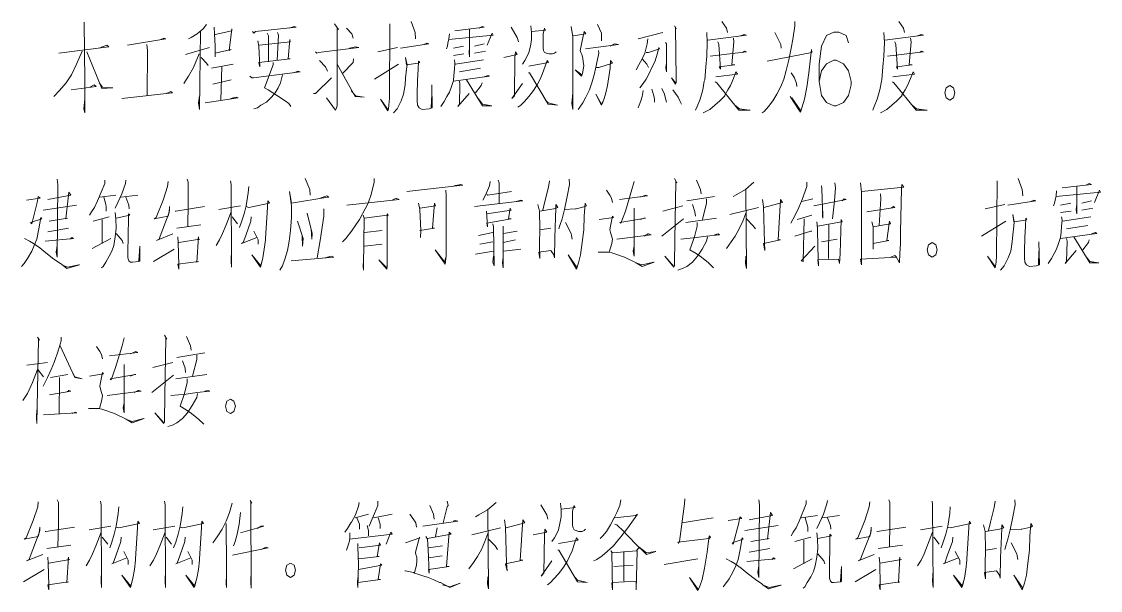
# Model space of a CAD drawing. Header units: millimetres. Extents: x 0 to 586, y 0 to 414.
# Drawn here: x 299.5 to 351.9, y 209.5 to 237.1 of the extents above; entities that cross this region are included whole.
import ezdxf

# ---------------------------------------------------------------- set-up
doc = ezdxf.new("R2010")
doc.units = ezdxf.units.MM

msp = doc.modelspace()

# ---------------------------------------------------------------- linework, layer by layer
at = {"color": 0, "lineweight": 0}
for points in [[(302.588083, 237.031389), (302.612778, 234.166833), (302.612778, 232.628722), (302.563389, 232.836861), (302.612778, 233.291944)], [(308.528861, 236.925556), (308.359528, 236.713889), (308.066722, 236.470472), (307.773917, 236.297611), (307.650444, 236.227056)], [(308.89575, 236.784444), (308.920444, 236.470472), (308.945139, 235.877806), (308.945139, 235.352167)], [(310.754889, 236.576306), (310.828972, 236.50575), (310.903056, 236.576306), (312.882139, 236.784444), (312.786889, 236.819722), (312.539944, 236.749167)], [(314.741278, 236.960833), (314.938833, 236.682139), (314.86475, 236.713889), (314.86475, 233.464806), (314.86475, 233.221389), (314.86475, 232.977972), (314.815361, 232.836861), (314.790667, 232.766306), (314.349694, 233.3625)], [(317.432972, 236.960833), (317.408278, 233.327222), (317.383583, 233.01325), (317.358889, 232.836861), (317.334194, 232.734556), (316.967306, 233.291944), (317.334194, 232.801583)], [(318.459556, 237.063139), (318.653583, 236.541028), (318.678278, 236.227056)], [(320.586806, 236.611583), (322.004972, 236.784444), (321.906194, 236.819722), (321.761556, 236.749167)], [(323.324361, 236.784444), (323.617167, 236.297611), (323.666556, 236.085944)], [(324.276861, 236.855), (324.301556, 236.541028), (324.301556, 236.191778), (324.255694, 235.877806), (324.181611, 235.563833), (324.082833, 235.352167), (323.984056, 235.179306), (323.864111, 235.002917)], [(326.234778, 236.819722), (326.308861, 236.329361), (326.308861, 232.801583), (326.259472, 233.083806), (326.308861, 233.605917)], [(327.504778, 236.925556), (327.702333, 236.50575), (327.702333, 236.364639), (327.702333, 236.121222)], [(331.24775, 236.855), (331.321833, 236.713889), (331.297139, 236.784444), (331.321833, 234.304417), (331.321833, 234.096278), (331.297139, 234.025722), (331.099583, 234.339694), (331.297139, 234.096278)], [(333.547861, 237.063139), (333.766583, 236.749167), (333.815972, 236.541028)], [(337.093278, 237.063139), (337.093278, 236.855), (336.9945, 236.191778), (336.920417, 235.771972), (336.800472, 235.214583), (336.677, 234.688944), (336.553528, 234.269139), (336.408889, 233.919889), (336.211333, 233.535361), (336.017306, 233.221389), (335.81975, 232.942694), (335.601028, 232.699278), (335.50225, 232.628722)], [(342.145056, 237.063139), (342.367306, 236.749167), (342.416694, 236.541028)], [(304.690639, 235.913083), (306.549778, 236.227056), (306.451, 236.262333), (306.306361, 236.191778)], [(308.236056, 236.576306), (308.186667, 232.801583), (308.140806, 233.115556), (308.186667, 233.464806)], [(308.945139, 235.528556), (309.728306, 235.701417), (309.629528, 235.666139), (309.753, 236.713889), (309.753, 236.611583), (308.945139, 236.435194)], [(311.463972, 236.50575), (311.538056, 236.364639), (311.538056, 235.10875)], [(311.979028, 236.541028), (312.028417, 236.399917), (311.954333, 235.179306)], [(315.326889, 236.749167), (315.573833, 236.470472), (315.647917, 236.262333)], [(320.318694, 236.470472), (320.294, 236.227056), (320.244611, 236.015389), (320.219917, 235.877806), (320.170528, 235.736694)], [(320.294, 236.191778), (322.445944, 236.399917), (322.396556, 236.50575), (322.149611, 235.913083)], [(321.295889, 236.682139), (321.295889, 235.352167), (321.271194, 235.563833), (321.295889, 235.80725)], [(324.32625, 236.576306), (324.989472, 236.646861), (324.940083, 236.749167), (324.866, 236.470472), (324.866, 236.227056), (324.866, 236.015389), (324.866, 235.771972), (324.890694, 235.666139), (324.940083, 235.563833), (325.035333, 235.528556), (325.158806, 235.493278), (325.331667, 235.493278), (325.426917, 235.528556), (325.501, 235.599111)], [(326.333556, 236.364639), (326.943861, 236.470472), (326.869778, 236.576306), (326.67575, 235.666139), (326.700444, 235.563833), (326.749833, 235.458), (326.795694, 235.281611), (326.820389, 235.10875), (326.845083, 234.932361), (326.820389, 234.724222), (326.774528, 234.547833), (326.725139, 234.41025), (326.428806, 234.724222), (326.749833, 234.480806)], [(329.487389, 236.227056), (330.686833, 236.541028)], [(332.814083, 236.541028), (332.838778, 236.050667), (332.814083, 235.387444), (332.764694, 234.865333), (332.715306, 234.233861), (332.690611, 234.166833), (332.616528, 233.747028), (332.496583, 233.291944), (332.348417, 232.942694), (332.274333, 232.766306)], [(332.863472, 236.1565), (334.743778, 236.399917), (334.623833, 236.435194), (334.450972, 236.364639)], [(333.350306, 236.085944), (333.399694, 235.948361), (333.473778, 234.7595), (333.424389, 234.865333), (334.182861, 234.967639), (334.034694, 234.967639), (334.133472, 236.085944), (334.108778, 236.262333)], [(336.433583, 235.771972), (336.408889, 235.948361), (336.112556, 236.541028)], [(339.700306, 236.040083), (339.580361, 236.382278), (339.220528, 236.551611), (338.984167, 236.551611), (338.624333, 236.382278), (338.384444, 235.87075), (338.2645, 235.017028), (338.2645, 234.163306), (338.384444, 233.482444), (338.624333, 233.14025), (338.984167, 232.970917), (339.100583, 232.970917), (339.460417, 233.14025), (339.700306, 233.482444), (339.82025, 233.993972), (339.82025, 234.163306), (339.700306, 234.674833), (339.460417, 235.017028), (339.100583, 235.186361), (338.984167, 235.186361), (338.624333, 235.017028), (338.384444, 234.674833), (338.2645, 234.163306)], [(341.414806, 236.541028), (341.435972, 236.050667), (341.414806, 235.387444), (341.365417, 234.865333), (341.316028, 234.233861), (341.291333, 234.166833), (341.21725, 233.747028), (341.093778, 233.291944), (340.949139, 232.942694), (340.875056, 232.766306)], [(341.460667, 236.1565), (343.3445, 236.399917), (343.221028, 236.435194), (343.051694, 236.364639)], [(341.951028, 236.085944), (342.000417, 235.948361), (342.0745, 234.7595), (342.025111, 234.865333), (342.783583, 234.967639), (342.635417, 234.967639), (342.734194, 236.085944), (342.7095, 236.262333)], [(301.363944, 235.528556), (303.787528, 235.842528), (303.68875, 235.913083), (303.37125, 235.80725)], [(305.621972, 235.948361), (305.667833, 235.666139), (305.643139, 233.464806)], [(308.677028, 235.80725), (307.502278, 235.458)], [(311.023, 236.121222), (311.072389, 235.877806), (311.121778, 234.865333), (311.072389, 235.073472), (312.589333, 235.249861), (312.490556, 235.249861), (312.564639, 236.191778), (312.589333, 236.085944), (311.097083, 235.913083)], [(313.813472, 235.599111), (313.884028, 235.528556), (313.958111, 235.563833), (315.916028, 235.80725), (315.767861, 235.842528), (315.475056, 235.771972)], [(316.843833, 235.599111), (317.799861, 235.80725)], [(317.9445, 235.771972), (319.313278, 235.980111), (319.218028, 236.015389), (319.069861, 235.948361)], [(321.003083, 235.877806), (320.512722, 235.771972)], [(322.004972, 235.980111), (321.539306, 235.877806)], [(326.919167, 235.736694), (328.534889, 235.948361), (328.337333, 235.980111), (328.118611, 235.877806)], [(329.953056, 236.227056), (329.928361, 235.980111), (329.804889, 235.528556), (329.681417, 235.249861), (329.512083, 234.967639), (329.388611, 234.724222)], [(329.878972, 235.563833), (329.97775, 235.563833), (330.513972, 235.736694), (330.489278, 235.80725), (330.415194, 235.528556), (330.29525, 235.10875), (330.171778, 234.865333), (330.023611, 234.547833), (329.878972, 234.269139), (329.730806, 234.061), (329.561472, 233.849333)], [(330.806778, 236.050667), (330.856167, 235.980111), (330.856167, 234.618389), (330.831472, 234.830056), (330.856167, 235.038194)], [(302.489306, 235.630861), (302.221194, 235.002917), (301.977778, 234.480806), (301.706139, 234.096278), (301.388639, 233.71175), (301.120528, 233.433056)], [(302.711556, 235.599111), (303.445333, 233.817583), (303.981556, 233.849333), (303.470028, 233.884611), (303.321861, 234.096278)], [(308.161972, 235.493278), (307.893861, 234.830056), (307.650444, 234.41025), (307.428194, 234.061)], [(308.26075, 235.316889), (308.528861, 235.038194), (308.602944, 234.932361)], [(315.669083, 235.249861), (315.647917, 235.073472), (315.132861, 234.547833)], [(317.602306, 232.628722), (317.775167, 232.836861), (317.969194, 233.221389), (318.092667, 233.535361), (318.16675, 233.990444), (318.187917, 234.339694), (318.237306, 234.7595), (318.262, 234.967639), (318.187917, 235.316889), (318.237306, 234.967639), (318.80175, 235.038194), (318.875833, 235.073472), (318.826444, 235.144028), (318.80175, 234.7595), (318.777056, 234.198583), (318.752361, 233.535361), (318.752361, 233.221389), (318.777056, 233.01325), (318.851139, 232.872139), (318.995778, 232.801583), (319.337972, 232.836861), (319.486139, 232.872139), (319.461444, 233.990444)], [(320.562111, 235.214583), (320.586806, 235.038194), (320.562111, 234.7595), (320.537417, 234.445528), (320.512722, 234.198583), (320.413944, 233.919889), (320.318694, 233.641194), (320.195222, 233.433056), (320.07175, 233.186111), (319.902417, 232.942694)], [(320.512722, 235.422722), (321.027778, 235.493278)], [(320.6115, 235.002917), (321.980278, 235.214583)], [(321.539306, 235.528556), (322.079056, 235.630861)], [(322.957472, 235.316889), (323.617167, 235.458), (323.521917, 235.599111), (323.497222, 235.316889), (323.472528, 233.464806), (323.349056, 233.327222), (323.864111, 234.061)], [(327.554167, 235.666139), (327.578861, 235.528556), (327.458917, 235.002917), (327.360139, 234.547833), (327.236667, 234.096278), (327.116722, 233.747028), (326.943861, 233.397778), (326.795694, 233.115556), (326.651056, 232.907417), (326.576972, 232.801583)], [(329.681417, 235.249861), (329.903667, 235.002917), (329.97775, 234.830056)], [(332.983417, 235.387444), (334.743778, 235.599111), (334.648528, 235.630861), (334.54975, 235.563833)], [(336.871028, 233.433056), (337.312, 232.734556), (337.361389, 232.664), (337.555417, 233.291944), (337.678889, 233.884611), (337.777667, 234.583111), (337.85175, 235.281611), (337.897611, 235.701417), (337.922306, 235.563833), (335.745667, 235.144028)], [(341.584139, 235.387444), (343.3445, 235.599111), (343.245722, 235.630861), (343.150472, 235.563833)], [(308.775806, 234.794778), (309.827083, 235.002917)], [(309.262639, 234.865333), (309.216778, 233.256667)], [(311.756778, 235.073472), (311.756778, 234.967639), (311.344028, 233.849333), (311.513361, 233.747028), (311.979028, 233.464806), (312.345917, 233.221389), (312.51525, 233.083806), (312.614028, 232.942694)], [(314.0075, 235.179306), (314.300306, 234.865333), (314.399083, 234.653667)], [(314.86475, 235.002917), (315.743167, 233.433056), (316.184139, 233.397778), (315.767861, 233.464806), (315.549139, 233.71175)], [(316.6745, 234.269139), (317.845722, 235.002917)], [(321.832111, 234.794778), (320.805528, 234.618389)], [(324.181611, 234.897083), (325.134111, 235.073472), (325.060028, 235.179306), (324.964778, 234.897083), (324.841306, 234.547833), (324.717833, 234.269139), (324.597889, 234.025722), (324.400333, 233.71175), (324.181611, 233.433056), (323.959361, 233.186111), (323.790028, 233.01325), (323.641861, 232.907417)], [(327.458917, 234.830056), (327.578861, 234.830056), (328.238556, 235.038194), (328.143306, 235.179306), (328.118611, 234.794778), (327.995139, 233.955167), (327.921056, 233.605917), (327.825806, 233.327222), (327.776417, 233.150833), (327.702333, 233.01325), (327.434222, 233.535361), (327.702333, 233.048528), (327.776417, 233.186111)], [(309.728306, 234.233861), (308.825194, 234.025722)], [(310.634944, 234.41025), (310.730194, 234.339694), (310.804278, 234.339694), (313.079694, 234.618389), (312.956222, 234.653667), (312.762194, 234.583111)], [(312.222444, 234.480806), (312.123667, 234.096278), (312.003722, 233.849333), (311.855556, 233.605917), (311.686222, 233.397778), (311.439278, 233.150833), (311.171167, 233.01325), (311.001833, 232.872139), (310.828972, 232.836861)], [(313.714694, 233.570639), (313.813472, 233.570639), (314.593111, 234.339694)], [(320.512722, 234.166833), (322.273083, 234.41025), (322.199, 234.445528), (322.004972, 234.374972)], [(320.805528, 234.166833), (320.830222, 234.025722), (320.805528, 233.048528), (320.731444, 232.942694), (321.271194, 233.570639)], [(321.147722, 234.233861), (321.930889, 232.977972), (322.371861, 232.977972), (321.930889, 233.048528), (321.712167, 233.327222)], [(324.156917, 234.583111), (324.206306, 234.583111), (325.109417, 233.048528), (325.575083, 233.01325), (325.109417, 233.115556), (324.989472, 233.256667)], [(333.251528, 234.374972), (334.306333, 234.516083), (334.23225, 234.618389), (334.108778, 234.304417), (333.960611, 233.955167), (333.840667, 233.747028), (333.6925, 233.500083), (333.6925, 233.464806), (333.449083, 233.221389), (333.205667, 233.01325), (332.958722, 232.801583), (332.641222, 232.628722)], [(336.920417, 234.583111), (337.068583, 234.339694), (337.167361, 234.061), (337.188528, 233.919889)], [(341.85225, 234.374972), (342.903528, 234.516083), (342.832972, 234.618389), (342.7095, 234.304417), (342.561333, 233.955167), (342.441389, 233.747028), (342.293222, 233.500083), (342.293222, 233.464806), (342.049806, 233.221389), (341.802861, 233.01325), (341.559444, 232.801583), (341.241944, 232.628722)], [(301.953083, 233.747028), (303.173694, 233.919889), (303.078444, 233.990444), (302.856194, 233.884611)], [(304.422528, 233.327222), (306.867278, 233.605917), (306.793194, 233.676472), (306.574472, 233.570639)], [(321.906194, 234.096278), (321.856806, 233.955167), (321.588694, 233.605917)], [(329.730806, 233.71175), (329.681417, 233.433056), (329.610861, 233.221389), (329.536778, 233.01325), (329.487389, 232.872139)], [(330.147083, 233.782306), (330.245861, 233.464806), (330.270556, 233.291944), (330.270556, 233.150833)], [(330.637444, 233.817583), (330.757389, 233.535361), (330.806778, 233.327222), (330.856167, 233.150833)], [(331.173667, 233.747028), (331.420611, 233.397778), (331.515861, 233.186111), (331.589944, 233.048528)], [(333.230361, 234.131556), (333.300917, 234.096278), (334.376889, 232.766306), (334.916639, 232.766306), (334.891944, 232.766306), (334.401583, 232.836861), (334.182861, 233.01325)], [(341.827556, 234.131556), (341.901639, 234.096278), (342.977611, 232.766306), (343.517361, 232.766306), (343.492667, 232.766306), (343.002306, 232.836861), (342.783583, 233.01325)], [(308.458306, 233.115556), (310.0705, 233.3625), (309.971722, 233.397778), (309.703611, 233.327222)], [(319.43675, 232.872139), (319.461444, 233.535361)], [(336.945111, 233.3625), (337.386083, 232.734556), (337.361389, 232.734556)], [(313.316056, 229.443139), (313.534778, 228.921028), (313.559472, 228.638806)], [(316.663917, 229.443139), (316.663917, 229.270278), (316.519278, 228.674083), (316.371111, 228.254278), (316.222944, 227.975583), (315.954833, 227.453472), (315.56325, 226.892556), (315.295139, 226.543306), (315.125806, 226.370444)], [(331.240694, 229.443139), (331.360639, 229.235), (331.31125, 229.302028), (331.265389, 226.47275), (331.240694, 225.322694), (331.240694, 225.216861), (331.216, 225.146306), (330.775028, 225.671944), (331.216, 225.181583)], [(347.941194, 229.443139), (348.135222, 228.921028), (348.159917, 228.603528)], [(301.282806, 229.407861), (301.3075, 229.164444), (301.282806, 225.636667), (301.233417, 225.880083), (301.282806, 226.194056)], [(303.582917, 229.372583), (303.582917, 229.199722), (303.240722, 228.360111), (303.092556, 228.046139), (302.947917, 227.838), (302.849139, 227.661611)], [(304.6095, 229.372583), (304.584806, 229.199722), (304.411944, 228.709361), (304.217917, 228.289556), (304.094444, 228.010861)], [(306.662667, 229.302028), (306.637972, 229.058611), (306.41925, 228.395389), (306.077056, 227.555778), (305.978278, 227.48875), (306.662667, 227.626333), (306.73675, 227.905028), (306.73675, 228.081417), (306.712056, 227.802722), (306.271083, 226.649139), (306.221694, 226.508028), (306.10175, 226.437472), (306.884917, 226.754972)], [(307.594, 229.407861), (307.639861, 229.270278), (307.639861, 228.219), (307.615167, 227.135972)], [(309.696556, 229.337306), (309.72125, 229.164444), (309.745944, 225.146306), (309.72125, 225.460278), (309.745944, 225.985917)], [(310.574972, 229.058611), (310.550278, 228.744639), (310.455028, 228.116694), (310.35625, 227.732167), (310.232778, 227.347639), (310.134, 227.068944)], [(318.254944, 228.815194), (320.967806, 229.129167), (320.918417, 229.129167), (320.872556, 229.164444), (320.526833, 229.093889)], [(322.290722, 229.302028), (322.266028, 229.093889), (322.068472, 228.638806), (321.948528, 228.395389)], [(322.678778, 229.372583), (322.728167, 229.235), (322.728167, 228.254278)], [(325.176444, 229.337306), (325.127056, 229.023333), (324.954194, 228.324833), (324.855417, 227.905028)], [(326.128944, 229.407861), (326.153639, 229.164444), (326.030167, 228.56825), (325.906694, 227.940306), (325.78675, 227.48875), (325.687972, 227.17125), (325.638583, 226.998389)], [(329.282778, 229.302028), (329.184, 228.921028), (328.8665, 227.86975), (328.647778, 227.277083), (328.598389, 227.312361), (329.843694, 227.5205), (329.773139, 227.5205), (329.600278, 227.453472)], [(332.316667, 229.372583), (332.510694, 228.921028), (332.535389, 228.709361)], [(335.103611, 229.270278), (334.687333, 228.921028), (334.271056, 228.674083), (334.101722, 228.56825)], [(334.712028, 228.921028), (334.736722, 225.07575), (334.687333, 225.322694), (334.712028, 225.671944)], [(337.671833, 229.270278), (337.671833, 229.058611), (337.449583, 228.430667), (337.28025, 228.046139), (337.107389, 227.661611), (336.888667, 227.277083)], [(338.380917, 229.093889), (338.405611, 228.952778), (338.451472, 227.5205), (338.430306, 227.626333), (338.451472, 227.86975)], [(339.040611, 229.235), (339.065306, 228.988056), (339.015917, 228.360111), (338.917139, 227.48875)], [(340.285917, 229.235), (340.335306, 228.779917), (340.335306, 225.252139), (340.285917, 225.530833), (342.025111, 225.636667), (341.951028, 225.703694), (341.753472, 225.636667)], [(340.335306, 228.815194), (342.388472, 229.023333), (342.293222, 229.164444), (342.268528, 228.952778), (342.219139, 226.857278), (342.219139, 226.754972), (342.219139, 226.299889), (342.194444, 225.809528), (342.16975, 225.354444), (342.000417, 225.671944)], [(346.914611, 229.337306), (346.889917, 225.703694), (346.865222, 225.389722), (346.840528, 225.216861), (346.815833, 225.111028), (346.448944, 225.671944), (346.815833, 225.181583)], [(350.068444, 228.988056), (351.486611, 229.164444), (351.387833, 229.199722), (351.243194, 229.129167)], [(350.777528, 229.058611), (350.777528, 227.732167), (350.752833, 227.940306), (350.777528, 228.18725)], [(299.790556, 228.395389), (300.45025, 228.501222), (300.355, 228.56825), (300.305611, 228.289556), (300.0375, 227.241806), (299.988111, 227.312361), (300.524333, 227.48875), (300.474944, 227.555778), (300.379694, 226.998389), (300.280917, 226.508028), (300.157444, 226.194056), (300.0375, 225.915361), (299.839944, 225.566111), (299.670611, 225.322694), (299.547139, 225.181583)], [(300.817139, 228.430667), (301.9425, 228.638806), (301.84725, 228.779917), (301.699083, 227.48875), (301.773167, 227.5205), (300.891222, 227.382917)], [(303.335972, 228.5365), (304.119139, 228.638806)], [(303.533528, 228.5365), (303.632306, 228.18725), (303.657, 228.081417), (303.657, 227.86975)], [(304.366083, 228.5365), (305.195111, 228.638806)], [(304.6095, 228.5365), (304.754139, 228.151972), (304.778833, 227.975583)], [(314.049833, 228.501222), (314.367333, 228.603528), (314.462583, 228.5365), (314.416722, 228.5365), (312.652833, 228.254278), (312.557583, 228.815194), (312.652833, 228.116694), (312.652833, 227.555778), (312.606972, 226.927833), (312.532889, 226.405722), (312.458806, 225.950639), (312.335333, 225.530833), (312.215389, 225.216861), (312.091917, 225.005194)], [(315.344528, 228.151972), (317.888056, 228.430667), (317.739889, 228.501222)], [(317.739889, 228.501222), (317.545861, 228.395389)], [(320.138778, 228.88575), (320.159944, 228.638806), (320.159944, 226.088222), (320.159944, 226.021194), (320.159944, 225.671944), (320.114083, 225.287417), (319.623722, 225.985917), (320.089389, 225.389722), (320.114083, 225.495556), (320.138778, 225.636667)], [(321.53225, 228.081417), (323.878222, 228.360111), (323.779444, 228.395389), (323.560722, 228.324833)], [(322.142556, 228.674083), (322.191944, 228.638806), (323.342, 228.815194)], [(327.938694, 228.88575), (328.108028, 228.638806), (328.182111, 228.501222), (328.2315, 228.289556)], [(328.573694, 228.430667), (329.942472, 228.603528), (329.843694, 228.638806), (329.600278, 228.5365)], [(331.851, 228.360111), (333.195083, 228.56825)], [(332.8035, 228.465944), (332.8035, 228.254278), (332.609472, 227.453472)], [(335.519889, 228.430667), (335.569278, 228.081417), (335.615139, 226.335167), (335.639833, 225.950639), (335.569278, 226.299889), (336.398306, 226.47275), (336.278361, 226.47275), (336.398306, 228.430667), (336.497083, 228.289556), (335.590444, 228.046139)], [(337.424889, 228.324833), (337.964639, 228.465944)], [(338.014028, 228.116694), (339.576833, 228.430667), (339.481583, 228.465944), (339.382806, 228.360111)], [(341.241944, 228.709361), (341.266639, 228.465944), (341.192556, 227.17125)], [(347.426139, 228.151972), (348.798444, 228.360111), (348.699667, 228.395389), (348.5515, 228.324833)], [(349.800333, 228.850472), (349.775639, 228.603528), (349.72625, 228.395389), (349.701556, 228.254278), (349.652167, 228.116694)], [(349.775639, 228.56825), (351.927583, 228.779917), (351.878194, 228.88575), (351.634778, 228.289556)], [(300.598417, 227.905028), (302.214139, 228.151972)], [(307.004861, 227.86975), (307.029556, 227.86975), (308.423028, 228.081417)], [(309.132111, 227.940306), (310.183389, 228.116694)], [(310.455028, 228.081417), (310.574972, 228.046139), (311.576861, 228.254278), (311.506306, 228.360111), (311.481611, 228.116694), (311.481611, 228.046139), (311.382833, 226.543306), (311.382833, 226.47275), (311.333444, 226.021194), (311.259361, 225.601389), (311.188806, 225.322694), (311.139417, 225.146306), (310.723139, 225.738972), (311.164111, 225.216861), (311.209972, 225.425)], [(314.219167, 227.975583), (314.219167, 227.626333), (314.049833, 226.437472), (313.901667, 225.601389)], [(318.815861, 228.254278), (318.889944, 227.940306), (318.939333, 226.927833), (318.914639, 226.578583)], [(318.889944, 226.927833), (319.599028, 227.033667), (319.50025, 227.033667), (319.599028, 228.254278), (319.648417, 228.116694), (318.889944, 228.010861)], [(322.117861, 227.86975), (322.16725, 227.104222), (322.142556, 227.277083), (323.317306, 227.48875), (323.193833, 227.48875), (323.267917, 228.010861), (323.317306, 227.905028), (322.142556, 227.732167)], [(324.612, 228.18725), (324.686083, 227.86975), (324.710778, 226.998389), (324.686083, 226.264611), (324.710778, 225.566111), (324.661389, 225.880083), (325.247, 225.950639), (325.395167, 225.738972), (325.419861, 225.601389), (325.444556, 226.578583), (325.493944, 228.010861), (325.493944, 228.18725), (325.589194, 228.046139), (325.395167, 227.975583), (324.710778, 227.86975)], [(325.906694, 227.940306), (326.446444, 227.975583), (326.471139, 227.975583), (326.912111, 228.081417), (326.982667, 228.116694), (326.912111, 228.254278), (326.862722, 227.626333), (326.838028, 226.963111), (326.763944, 226.335167), (326.689861, 225.738972), (326.594611, 225.354444), (326.495833, 225.040472), (326.079556, 225.738972), (326.520528, 225.111028)], [(329.282778, 228.010861), (329.282778, 225.671944), (329.233389, 225.915361), (329.282778, 226.158778)], [(330.67625, 227.86975), (331.653444, 228.116694)], [(332.119111, 228.18725), (332.242583, 227.838), (332.267278, 227.626333)], [(335.322333, 228.046139), (333.928861, 227.696889)], [(340.58225, 227.838), (341.951028, 228.046139), (341.876944, 228.081417), (341.728778, 228.010861)], [(346.325472, 227.975583), (347.2815, 228.18725)], [(350.484722, 228.254278), (349.994361, 228.151972)], [(349.994361, 227.802722), (350.509417, 227.86975)], [(351.486611, 228.360111), (351.020944, 228.254278)], [(351.020944, 227.905028), (351.560694, 228.010861)], [(303.018472, 227.382917), (303.801639, 227.591056)], [(304.094444, 227.802722), (304.119139, 227.48875), (304.143833, 227.033667), (304.094444, 226.613861), (304.023889, 226.194056), (303.925111, 225.915361), (303.801639, 225.671944), (303.632306, 225.389722), (303.508833, 225.181583), (303.43475, 225.111028)], [(303.459444, 227.453472), (303.459444, 226.299889)], [(304.143833, 227.5205), (304.803528, 227.661611), (304.732972, 227.732167), (304.732972, 227.5205), (304.708278, 225.844806), (304.708278, 225.601389), (304.754139, 225.460278), (304.828222, 225.389722), (304.927, 225.389722), (305.2445, 225.425), (305.293889, 225.460278), (305.293889, 226.158778), (305.2445, 225.460278)], [(309.72125, 227.838), (309.474306, 227.206528), (309.304972, 226.786722), (309.156806, 226.47275), (308.987472, 226.194056)], [(309.767111, 227.591056), (310.03875, 227.241806)], [(310.698444, 227.591056), (310.67375, 227.382917), (310.430333, 226.684417), (310.306861, 226.335167), (310.232778, 226.299889), (310.966556, 226.578583)], [(312.949167, 227.382917), (313.217278, 226.543306), (313.192583, 226.158778), (313.167889, 226.649139)], [(313.411306, 227.767444), (313.65825, 226.786722), (313.633556, 226.508028), (313.608861, 226.998389)], [(316.127694, 227.661611), (316.177083, 227.5205), (316.152389, 225.216861), (316.152389, 225.005194), (316.127694, 225.216861), (316.152389, 225.460278)], [(316.177083, 227.5205), (317.298917, 227.661611), (317.298917, 227.732167), (317.348306, 227.661611), (317.298917, 227.626333), (317.298917, 225.181583), (317.27775, 225.040472), (316.886167, 225.495556), (317.27775, 225.111028)], [(327.5965, 227.453472), (328.280889, 227.555778), (328.2315, 227.626333), (328.132722, 227.135972), (328.108028, 226.963111), (328.132722, 226.822), (328.206806, 226.613861), (328.2315, 226.508028), (328.206806, 226.299889), (328.083333, 225.880083)], [(330.626861, 226.649139), (331.678139, 227.48875)], [(331.801611, 227.312361), (333.293861, 227.5205)], [(334.712028, 227.767444), (334.563861, 227.382917), (334.394528, 226.998389), (334.196972, 226.649139), (334.002944, 226.370444), (333.780694, 226.056472)], [(334.736722, 227.48875), (335.054222, 227.17125), (335.177694, 226.998389)], [(337.91525, 227.661611), (337.206167, 227.453472)], [(337.548361, 227.48875), (337.498972, 225.425), (337.400194, 225.460278), (338.063417, 226.158778)], [(338.158667, 227.347639), (338.183361, 227.033667), (338.208056, 226.088222), (338.23275, 225.216861), (338.208056, 225.495556), (339.209944, 225.530833), (339.259333, 225.322694), (339.284028, 225.809528), (339.333417, 227.453472), (339.382806, 227.347639), (339.358111, 227.347639), (338.183361, 227.135972)], [(340.825667, 227.347639), (340.89975, 227.104222), (340.89975, 227.033667), (340.89975, 226.299889), (340.89975, 226.021194), (340.89975, 226.299889), (341.658222, 226.437472), (341.559444, 226.437472), (341.679389, 227.382917), (341.728778, 227.241806), (340.875056, 227.104222)], [(346.156139, 226.649139), (347.330889, 227.382917)], [(347.083944, 225.005194), (347.256806, 225.216861), (347.450833, 225.601389), (347.574306, 225.915361), (347.648389, 226.370444), (347.673083, 226.719694), (347.722472, 227.135972), (347.747167, 227.347639), (347.673083, 227.696889), (347.722472, 227.347639), (348.283389, 227.418194), (348.357472, 227.453472), (348.308083, 227.5205), (348.283389, 227.135972), (348.258694, 226.578583), (348.234, 225.915361), (348.234, 225.601389), (348.258694, 225.389722), (348.332778, 225.252139), (348.477417, 225.181583), (348.823139, 225.216861), (348.967778, 225.252139), (348.943083, 226.370444)], [(350.04375, 227.591056), (350.068444, 227.418194), (350.04375, 227.135972), (350.019056, 226.822), (349.994361, 226.578583), (349.899111, 226.299889), (349.800333, 226.021194), (349.676861, 225.809528), (349.553389, 225.566111), (349.384056, 225.322694)], [(350.093139, 227.382917), (351.461917, 227.591056)], [(300.817139, 226.857278), (301.822556, 227.033667)], [(307.078944, 227.033667), (308.253694, 227.206528)], [(310.821917, 226.892556), (311.040639, 226.47275), (311.040639, 226.264611)], [(317.0555, 226.927833), (316.201778, 226.822)], [(321.726278, 226.684417), (322.435361, 226.822)], [(322.435361, 227.241806), (322.460056, 227.104222), (322.48475, 225.216861), (322.435361, 225.389722), (322.460056, 225.671944)], [(322.925722, 227.135972), (322.925722, 225.111028), (322.901028, 225.354444), (322.925722, 225.636667)], [(322.950417, 226.786722), (323.610111, 226.892556)], [(324.710778, 226.963111), (325.247, 227.033667)], [(325.956083, 227.312361), (326.227722, 226.786722), (326.252417, 226.684417), (326.273583, 226.508028)], [(332.341361, 227.312361), (332.341361, 227.135972), (332.217889, 226.613861), (331.995639, 225.985917), (332.291972, 225.809528), (332.560083, 225.636667), (332.902278, 225.354444), (333.145694, 225.111028)], [(337.91525, 226.892556), (337.865861, 226.892556), (337.082694, 226.649139)], [(338.747806, 227.206528), (338.723111, 225.566111)], [(349.994361, 226.543306), (351.754722, 226.786722), (351.684167, 226.822), (351.486611, 226.754972)], [(351.317278, 227.17125), (350.287167, 226.998389)], [(299.695306, 226.543306), (299.938722, 226.405722), (300.13275, 226.299889), (300.429083, 226.088222), (300.721889, 225.844806), (301.113472, 225.530833), (301.430972, 225.322694), (301.480361, 225.287417), (301.748472, 225.07575), (302.358778, 225.252139), (302.334083, 225.252139), (301.773167, 225.146306), (301.505056, 225.252139)], [(300.697194, 226.405722), (302.065972, 226.543306), (301.991889, 226.578583), (301.917806, 226.508028)], [(302.969083, 226.056472), (303.875722, 226.543306)], [(304.143833, 226.786722), (304.436639, 226.437472), (304.486028, 226.299889)], [(307.128333, 226.613861), (307.153028, 226.335167), (307.177722, 225.252139), (307.177722, 225.040472), (307.128333, 225.287417), (308.130222, 225.425), (308.056139, 225.389722), (308.130222, 226.613861), (308.105528, 226.47275), (308.204306, 226.508028), (307.177722, 226.335167)], [(322.435361, 226.370444), (321.800361, 226.264611)], [(323.536028, 226.47275), (322.925722, 226.335167)], [(328.450222, 226.508028), (330.115333, 226.719694), (329.991861, 226.754972), (329.967167, 226.754972), (329.773139, 226.649139)], [(332.852889, 226.613861), (332.8035, 226.405722), (332.584778, 226.021194), (332.362528, 225.671944), (332.119111, 225.389722), (331.851, 225.181583), (331.62875, 225.07575), (331.410028, 225.005194)], [(331.558194, 226.508028), (332.291972, 226.578583), (332.8035, 226.649139), (333.4385, 226.719694), (333.367944, 226.754972), (333.195083, 226.719694)], [(339.139389, 226.508028), (338.380917, 226.370444)], [(350.287167, 226.543306), (350.311861, 226.405722), (350.287167, 225.425), (350.216611, 225.322694), (350.752833, 225.950639)], [(350.629361, 226.613861), (351.412528, 225.354444), (351.8535, 225.354444), (351.412528, 225.425), (351.193806, 225.703694)], [(351.387833, 226.47275), (351.341972, 226.335167), (351.070333, 225.985917)], [(305.953583, 225.425), (306.955472, 226.021194)], [(316.201778, 226.158778), (317.0555, 226.264611)], [(321.581639, 225.77425), (322.460056, 225.915361)], [(322.950417, 225.915361), (323.779444, 226.021194)], [(327.547111, 225.880083), (327.864611, 225.880083), (328.058639, 225.880083), (328.206806, 225.844806), (328.817111, 225.636667), (329.381556, 225.354444), (329.430944, 225.322694), (329.674361, 225.181583), (330.259972, 225.389722), (330.235278, 225.389722), (329.674361, 225.252139), (329.356861, 225.354444)], [(348.918389, 225.252139), (348.943083, 225.915361)], [(312.631667, 225.460278), (314.709528, 225.636667), (314.586056, 225.671944), (314.29325, 225.601389)], [(300.319722, 221.745528), (300.4185, 221.607944), (300.369111, 221.643222), (300.295028, 217.554528), (300.270333, 217.8685), (300.295028, 218.21775)], [(301.469778, 221.745528), (301.469778, 221.572667), (301.321611, 221.082306), (301.152278, 220.560194), (300.979417, 220.175667), (300.810083, 219.791139), (300.587833, 219.371333)], [(304.524833, 221.713778), (304.429583, 221.32925), (304.112083, 220.2815), (303.889833, 219.685306), (303.840444, 219.720583), (305.089278, 219.928722), (305.015194, 219.928722), (304.842333, 219.861694)], [(306.48275, 221.851361), (306.606222, 221.643222), (306.556833, 221.713778), (306.507444, 218.880972), (306.48275, 217.730917), (306.48275, 217.625083), (306.458056, 217.554528), (306.017083, 218.080167), (306.458056, 217.589806)], [(307.558722, 221.780806), (307.75275, 221.32925), (307.777444, 221.117583)], [(301.420389, 221.32925), (302.129472, 219.791139), (302.496361, 219.720583), (302.129472, 219.826417), (302.030694, 219.999278)], [(303.18075, 221.293972), (303.353611, 221.047028), (303.424167, 220.909444), (303.473556, 220.697778)], [(303.81575, 220.838889), (305.188056, 221.01175), (305.089278, 221.047028), (304.842333, 220.944722)], [(299.808194, 220.383806), (300.810083, 220.524917)], [(305.918306, 220.2815), (306.899028, 220.524917)], [(307.093056, 220.768333), (308.437139, 220.98)], [(307.361167, 220.595472), (307.484639, 220.246222), (307.509333, 220.034556)], [(308.049083, 220.874167), (308.049083, 220.6625), (307.851528, 219.861694)], [(300.319722, 220.175667), (300.076306, 219.547722), (299.829361, 219.022083), (299.610639, 218.672833)], [(300.344417, 220.175667), (300.612528, 219.826417)], [(302.838556, 219.861694), (303.522944, 219.964), (303.473556, 220.034556), (303.378306, 219.547722), (303.353611, 219.371333), (303.378306, 219.230222), (303.448861, 219.022083), (303.473556, 218.91625), (303.448861, 218.708111), (303.328917, 218.288306)], [(304.524833, 220.419083), (304.524833, 218.080167), (304.478972, 218.323583), (304.524833, 218.567)], [(301.787278, 219.928722), (300.954722, 219.791139)], [(301.395694, 219.791139), (301.371, 218.009611)], [(305.872444, 219.057361), (306.923722, 219.896972)], [(307.043667, 219.720583), (308.535917, 219.928722)], [(307.583417, 219.720583), (307.583417, 219.547722), (307.459944, 219.022083), (307.241222, 218.394139), (307.534028, 218.21775), (307.802139, 218.044889), (308.144333, 217.766194), (308.391278, 217.51925)], [(300.905333, 218.951528), (301.935444, 219.127917), (301.836667, 219.163194), (301.762583, 219.092639)], [(303.695806, 218.91625), (305.357389, 219.127917), (305.233917, 219.163194), (305.209222, 219.163194), (305.015194, 219.057361)], [(308.094944, 219.022083), (308.049083, 218.813944), (307.826833, 218.429417), (307.608111, 218.080167), (307.361167, 217.797944), (307.093056, 217.589806), (306.874333, 217.483972), (306.652083, 217.416944)], [(306.80025, 218.91625), (307.534028, 218.986806), (308.049083, 219.057361), (308.684083, 219.127917), (308.61, 219.163194), (308.437139, 219.127917)], [(300.612528, 217.974333), (302.22825, 218.080167), (302.154167, 218.115444), (302.006, 218.044889)], [(302.789167, 218.288306), (303.106667, 218.288306), (303.304222, 218.288306), (303.448861, 218.253028), (304.062694, 218.044889), (304.623611, 217.766194), (304.673, 217.730917), (304.916417, 217.589806), (305.505556, 217.797944), (305.480861, 217.797944), (304.916417, 217.660361), (304.598917, 217.766194)], [(300.355, 213.755111), (300.330306, 213.511694), (300.108056, 212.848472), (299.765861, 212.008861), (299.667083, 211.938306), (300.355, 212.079417), (300.425556, 212.358111), (300.425556, 212.5345), (300.400861, 212.252278), (299.963417, 211.102222), (299.914028, 210.961111), (299.790556, 210.890556), (300.573722, 211.204528)], [(301.282806, 213.860944), (301.332194, 213.719833), (301.332194, 212.672083), (301.3075, 211.589056)], [(303.385361, 213.790389), (303.410056, 213.617528), (303.43475, 209.599389), (303.410056, 209.913361), (303.43475, 210.439)], [(306.489806, 213.790389), (306.5145, 213.617528), (306.539194, 209.599389), (306.5145, 209.913361), (306.539194, 210.439)], [(310.649056, 213.825667), (310.723139, 213.684556), (310.67375, 213.755111), (310.698444, 209.564111), (310.67375, 209.878083), (310.698444, 210.403722)], [(315.930139, 213.719833), (315.905444, 213.546972), (315.760806, 213.127167), (315.56325, 212.777917), (315.538556, 212.742639), (315.369222, 212.463944), (315.24575, 212.287556)], [(316.836778, 213.790389), (316.836778, 213.58225), (316.688611, 213.197722), (316.51575, 212.813194), (316.4205, 212.569778)], [(320.209333, 213.790389), (320.258722, 213.58225), (320.209333, 213.511694), (320.015306, 212.742639)], [(322.583528, 213.719833), (322.16725, 213.370583), (321.750972, 213.127167), (321.578111, 213.021333)], [(328.647778, 213.860944), (328.598389, 213.58225), (328.450222, 213.233), (328.32675, 212.986056), (328.132722, 212.636806), (327.938694, 212.322833), (327.765833, 212.114694), (327.642361, 211.973583)], [(331.752222, 213.896222), (331.727528, 213.652806), (331.484111, 211.836), (331.434722, 211.730167), (331.410028, 211.800722), (332.926972, 211.973583), (332.997528, 212.044139), (332.926972, 212.114694), (332.828194, 211.310361), (332.704722, 210.541306), (332.584778, 209.983917), (332.486, 209.669944), (332.387222, 209.458278), (331.970944, 210.086222), (332.411917, 209.493556)], [(335.347028, 213.860944), (335.371722, 213.617528), (335.347028, 210.086222), (335.297639, 210.333167), (335.347028, 210.647139)], [(337.643611, 213.825667), (337.643611, 213.652806), (337.301417, 212.813194), (337.156778, 212.499222), (337.008611, 212.287556), (336.913361, 212.114694)], [(338.673722, 213.825667), (338.649028, 213.652806), (338.476167, 213.162444), (338.282139, 212.742639), (338.158667, 212.463944)], [(340.726889, 213.755111), (340.702194, 213.511694), (340.483472, 212.848472), (340.141278, 212.008861), (340.0425, 211.938306), (340.726889, 212.079417), (340.800972, 212.358111), (340.800972, 212.5345), (340.776278, 212.252278), (340.335306, 211.102222), (340.285917, 210.961111), (340.162444, 210.890556), (340.945611, 211.204528)], [(341.654694, 213.860944), (341.704083, 213.719833), (341.704083, 212.672083), (341.679389, 211.589056)], [(343.75725, 213.790389), (343.781944, 213.617528), (343.806639, 209.599389), (343.781944, 209.913361), (343.806639, 210.439)], [(346.815833, 213.790389), (346.766444, 213.476417), (346.597111, 212.777917), (346.498333, 212.358111)], [(347.768333, 213.860944), (347.793028, 213.617528), (347.673083, 213.021333), (347.549611, 212.393389), (347.426139, 211.938306), (347.327361, 211.624333), (347.2815, 211.451472)], [(304.267306, 213.511694), (304.242611, 213.197722), (304.143833, 212.569778), (304.045056, 212.18525), (303.925111, 211.800722), (303.826333, 211.5185)], [(307.37175, 213.511694), (307.347056, 213.197722), (307.248278, 212.569778), (307.153028, 212.18525), (307.029556, 211.800722), (306.930778, 211.5185)], [(309.767111, 213.684556), (309.647167, 213.233), (309.474306, 212.813194), (309.280278, 212.428667), (309.082722, 212.114694), (308.938083, 211.903028), (308.839306, 211.765444)], [(310.183389, 213.233), (310.109306, 212.672083), (310.014056, 212.18525), (309.915278, 211.836), (309.841194, 211.624333)], [(319.376778, 213.58225), (319.549639, 213.162444), (319.574333, 212.919028)], [(322.191944, 213.370583), (322.216639, 209.528833), (322.16725, 209.77225), (322.191944, 210.1215)], [(324.756639, 213.617528), (325.052972, 213.127167), (325.098833, 212.919028)], [(325.712667, 213.684556), (325.737361, 213.370583), (325.737361, 213.021333), (325.687972, 212.707361), (325.613889, 212.393389), (325.515111, 212.18525), (325.419861, 212.008861), (325.296389, 211.836)], [(325.762056, 213.405861), (326.42175, 213.476417), (326.372361, 213.58225), (326.298278, 213.303556), (326.298278, 213.056611), (326.298278, 212.848472), (326.298278, 212.601528), (326.322972, 212.499222), (326.372361, 212.393389), (326.471139, 212.358111), (326.591083, 212.322833), (326.763944, 212.322833), (326.862722, 212.358111), (326.933278, 212.428667)], [(334.881361, 212.88375), (336.006722, 213.091889), (335.907944, 213.233), (335.763306, 211.938306), (335.837389, 211.973583), (334.955444, 211.836)], [(344.639194, 213.511694), (344.6145, 213.197722), (344.515722, 212.569778), (344.420472, 212.18525), (344.297, 211.800722), (344.198222, 211.5185)], [(304.143833, 212.5345), (304.267306, 212.499222), (305.269194, 212.707361), (305.195111, 212.813194), (305.170417, 212.569778), (305.170417, 212.499222), (305.071639, 210.996389), (305.071639, 210.925833), (305.025778, 210.47075), (304.951694, 210.054472), (304.877611, 209.77225), (304.828222, 209.599389), (304.411944, 210.192056), (304.852917, 209.669944), (304.902306, 209.878083)], [(307.248278, 212.5345), (307.37175, 212.499222), (308.373639, 212.707361), (308.299556, 212.813194), (308.274861, 212.569778), (308.274861, 212.499222), (308.179611, 210.996389), (308.179611, 210.925833), (308.130222, 210.47075), (308.056139, 210.054472), (307.982056, 209.77225), (307.932667, 209.599389), (307.519917, 210.192056), (307.957361, 209.669944), (308.00675, 209.878083)], [(309.474306, 212.707361), (309.499, 210.611861), (309.499, 210.019194), (309.499, 209.599389), (309.474306, 209.807528), (309.499, 210.192056)], [(315.736111, 212.986056), (316.395806, 213.162444)], [(315.831361, 212.986056), (315.954833, 212.672083), (315.954833, 212.428667)], [(316.639222, 212.986056), (317.545861, 213.162444)], [(316.857944, 212.986056), (316.956722, 212.672083), (316.956722, 212.463944)], [(318.399583, 213.162444), (318.597139, 212.88375), (318.692389, 212.742639), (318.717083, 212.5345)], [(319.034583, 212.569778), (320.724389, 212.813194), (320.600917, 212.848472), (320.502139, 212.813194)], [(322.996278, 212.88375), (323.045667, 212.5345), (323.095056, 210.78825), (323.11975, 210.403722), (323.045667, 210.752972), (323.878222, 210.925833), (323.75475, 210.925833), (323.878222, 212.88375), (323.977, 212.742639), (323.070361, 212.499222)], [(328.351444, 212.986056), (329.381556, 213.091889), (329.356861, 213.091889), (329.452111, 213.162444), (328.989972, 212.499222), (328.817111, 212.287556), (328.573694, 211.973583), (328.549, 211.938306), (328.280889, 211.624333), (327.984556, 211.345639), (327.741139, 211.1375), (327.473028, 210.961111), (327.324861, 210.890556)], [(328.351444, 212.672083), (328.450222, 212.636806), (328.792417, 212.322833), (328.940583, 212.149972), (329.109917, 211.973583), (329.307472, 211.765444), (329.893083, 211.204528), (330.334056, 211.345639), (330.309361, 211.345639), (329.893083, 211.275083), (329.526194, 211.553778), (329.402722, 211.380917), (328.2315, 211.275083), (328.157417, 211.380917), (328.206806, 211.310361), (328.2315, 209.493556), (328.206806, 209.807528), (328.2315, 209.842806), (328.256194, 209.842806), (329.381556, 209.913361), (329.381556, 209.493556), (329.427417, 211.380917)], [(333.121, 212.986056), (331.604056, 212.742639)], [(333.854778, 212.848472), (334.514472, 212.950778), (334.419222, 213.021333), (334.369833, 212.742639), (334.098194, 211.694889), (334.052333, 211.765444), (334.588556, 211.938306), (334.539167, 212.008861), (334.440389, 211.451472), (334.345139, 210.961111), (334.221667, 210.647139), (334.098194, 210.368444), (333.904167, 210.019194), (333.731306, 209.77225), (333.611361, 209.634667)], [(337.400194, 212.986056), (338.183361, 213.091889)], [(337.59775, 212.986056), (337.693, 212.636806), (337.717694, 212.5345), (337.717694, 212.322833)], [(338.426778, 212.986056), (339.259333, 213.091889)], [(338.673722, 212.986056), (338.818361, 212.601528), (338.843056, 212.428667)], [(344.515722, 212.5345), (344.639194, 212.499222), (345.641083, 212.707361), (345.567, 212.813194), (345.542306, 212.569778), (345.542306, 212.499222), (345.447056, 210.996389), (345.447056, 210.925833), (345.397667, 210.47075), (345.323583, 210.054472), (345.2495, 209.77225), (345.200111, 209.599389), (344.787361, 210.192056), (345.224806, 209.669944), (345.274194, 209.878083)], [(347.549611, 212.393389), (348.085833, 212.428667), (348.110528, 212.428667), (348.5515, 212.5345), (348.625583, 212.569778), (348.5515, 212.707361), (348.502111, 212.079417), (348.477417, 211.416194), (348.403333, 210.78825), (348.332778, 210.192056), (348.234, 209.807528), (348.135222, 209.493556), (347.718944, 210.192056), (348.159917, 209.564111)], [(300.697194, 212.322833), (300.721889, 212.322833), (302.115361, 212.5345)], [(303.410056, 212.287556), (303.166639, 211.659611), (302.993778, 211.239806), (302.849139, 210.925833), (302.676278, 210.647139)], [(302.824444, 212.393389), (303.875722, 212.569778)], [(306.5145, 212.287556), (306.271083, 211.659611), (306.10175, 211.239806), (305.953583, 210.925833), (305.780722, 210.647139)], [(305.928889, 212.393389), (306.980167, 212.569778)], [(310.183389, 212.252278), (311.30875, 212.569778), (311.185278, 212.569778), (310.99125, 212.463944)], [(315.489167, 212.252278), (315.489167, 212.008861), (315.464472, 211.871278), (315.418611, 211.694889), (315.369222, 211.553778), (315.319833, 211.416194)], [(315.489167, 211.938306), (317.545861, 212.18525), (317.471778, 212.287556), (317.249528, 211.694889)], [(316.321722, 212.601528), (316.395806, 212.358111), (316.395806, 212.114694)], [(319.18275, 212.079417), (319.256833, 211.938306), (319.281528, 211.451472), (319.306222, 211.066944), (319.330917, 210.297889), (319.306222, 210.47075), (320.308111, 210.611861), (320.184639, 210.611861), (320.308111, 212.287556), (320.406889, 212.18525), (319.256833, 211.973583)], [(319.7225, 212.499222), (319.648417, 212.079417)], [(322.191944, 212.220528), (322.043778, 211.836), (321.874444, 211.451472), (321.676889, 211.102222), (321.482861, 210.82), (321.260611, 210.506028)], [(322.80225, 212.499222), (321.408778, 212.149972)], [(324.38975, 212.149972), (325.052972, 212.287556), (324.954194, 212.428667), (324.9295, 212.149972), (324.904806, 210.297889), (324.781333, 210.156778), (325.296389, 210.890556)], [(334.662639, 212.358111), (336.274833, 212.601528)], [(338.158667, 212.252278), (338.183361, 211.938306), (338.208056, 211.48675), (338.158667, 211.066944), (338.084583, 210.647139), (337.989333, 210.368444), (337.865861, 210.1215), (337.693, 209.842806), (337.573056, 209.634667), (337.498972, 209.564111)], [(338.208056, 211.973583), (338.86775, 212.114694), (338.793667, 212.18525), (338.793667, 211.973583), (338.768972, 210.297889), (338.768972, 210.054472), (338.818361, 209.913361), (338.892444, 209.842806), (338.991222, 209.842806), (339.308722, 209.878083), (339.358111, 209.913361), (339.358111, 210.611861), (339.308722, 209.913361)], [(341.069083, 212.322833), (341.093778, 212.322833), (342.48725, 212.5345)], [(343.781944, 212.287556), (343.538528, 211.659611), (343.369194, 211.239806), (343.221028, 210.925833), (343.048167, 210.647139)], [(343.196333, 212.393389), (344.247611, 212.569778)], [(346.251389, 212.636806), (346.325472, 212.322833), (346.350167, 211.451472), (346.325472, 210.717694), (346.350167, 210.019194), (346.300778, 210.333167), (346.889917, 210.403722), (347.034556, 210.192056), (347.05925, 210.054472), (347.083944, 211.031667), (347.133333, 212.463944), (347.133333, 212.636806), (347.232111, 212.499222), (347.034556, 212.428667), (346.350167, 212.322833)], [(300.76775, 211.48675), (301.9425, 211.659611)], [(303.459444, 212.044139), (303.727556, 211.694889)], [(304.38725, 212.044139), (304.362556, 211.836), (304.119139, 211.1375), (303.995667, 210.78825), (303.925111, 210.752972), (304.658889, 211.031667)], [(306.563889, 212.044139), (306.832, 211.694889)], [(307.495222, 212.044139), (307.470528, 211.836), (307.223583, 211.1375), (307.103639, 210.78825), (307.029556, 210.752972), (307.763333, 211.031667)], [(315.88075, 211.730167), (315.88075, 211.553778), (315.905444, 210.752972), (315.88075, 209.599389), (315.856056, 209.807528), (315.88075, 210.086222)], [(315.930139, 211.5185), (316.981417, 211.659611), (316.932028, 211.765444), (316.812083, 211.102222), (316.907333, 211.102222), (315.905444, 210.996389)], [(318.180861, 211.765444), (318.889944, 212.008861), (318.86525, 212.044139), (318.667694, 211.310361), (318.692389, 211.204528), (318.741778, 211.066944), (318.741778, 210.890556), (318.717083, 210.682417), (318.621833, 210.333167)], [(319.306222, 211.5185), (319.990611, 211.624333)], [(322.216639, 211.938306), (322.534139, 211.624333), (322.654083, 211.451472)], [(325.613889, 211.730167), (326.566389, 211.903028), (326.495833, 212.008861), (326.397056, 211.730167), (326.273583, 211.380917), (326.153639, 211.102222), (326.030167, 210.855278), (325.832611, 210.541306), (325.613889, 210.262611), (325.395167, 210.019194), (325.222306, 209.842806), (325.077667, 209.736972)], [(337.082694, 211.836), (337.865861, 212.044139)], [(337.523667, 211.903028), (337.523667, 210.752972)], [(341.143167, 211.48675), (342.314389, 211.659611)], [(343.831333, 212.044139), (344.099444, 211.694889)], [(344.762667, 212.044139), (344.737972, 211.836), (344.491028, 211.1375), (344.371083, 210.78825), (344.297, 210.752972), (345.030778, 211.031667)], [(347.599, 211.765444), (347.867111, 211.239806), (347.891806, 211.1375), (347.9165, 210.961111)], [(304.510722, 211.345639), (304.729444, 210.925833), (304.729444, 210.717694)], [(307.615167, 211.345639), (307.837417, 210.925833), (307.837417, 210.717694)], [(309.791806, 211.16925), (311.527472, 211.5185), (311.407528, 211.553778), (311.185278, 211.451472)], [(319.965917, 211.1375), (319.306222, 211.031667)], [(325.589194, 211.416194), (325.638583, 211.416194), (326.541694, 209.878083), (327.007361, 209.842806), (326.541694, 209.948639), (326.42175, 210.086222)], [(328.792417, 211.345639), (328.792417, 209.913361)], [(334.881361, 211.310361), (335.88325, 211.48675)], [(338.208056, 211.239806), (338.500861, 210.890556), (338.55025, 210.752972)], [(344.882611, 211.345639), (345.104861, 210.925833), (345.104861, 210.717694)], [(346.350167, 211.416194), (346.889917, 211.48675)], [(300.817139, 211.066944), (300.841833, 210.78825), (300.866528, 209.705222), (300.866528, 209.493556), (300.817139, 209.736972), (301.819028, 209.878083), (301.748472, 209.842806), (301.819028, 211.066944), (301.797861, 210.925833), (301.893111, 210.961111), (300.866528, 210.78825)], [(315.905444, 210.47075), (317.030806, 210.682417), (316.981417, 210.752972), (316.857944, 209.983917), (316.981417, 209.983917), (315.88075, 209.842806)], [(328.305583, 210.611861), (329.233389, 210.682417)], [(330.750333, 210.717694), (332.387222, 210.996389)], [(333.756, 210.996389), (334.002944, 210.855278), (334.196972, 210.752972), (334.489778, 210.541306), (334.782583, 210.297889), (335.174167, 209.983917), (335.495194, 209.77225), (335.541056, 209.736972), (335.812694, 209.528833), (336.423, 209.705222), (336.398306, 209.705222), (335.837389, 209.599389), (335.56575, 209.705222)], [(334.761417, 210.855278), (336.130194, 210.996389), (336.056111, 211.031667), (335.982028, 210.961111)], [(337.033306, 210.506028), (337.939944, 210.996389)], [(341.192556, 211.066944), (341.21725, 210.78825), (341.238417, 209.705222), (341.238417, 209.493556), (341.192556, 209.736972), (342.194444, 209.878083), (342.120361, 209.842806), (342.194444, 211.066944), (342.16975, 210.925833), (342.268528, 210.961111), (341.238417, 210.78825)], [(299.645917, 209.878083), (300.647806, 210.47075)], [(318.156167, 210.403722), (318.180861, 210.403722), (318.350194, 210.368444), (318.572444, 210.333167), (318.621833, 210.297889), (318.840556, 210.227333), (319.18275, 210.1215), (319.207444, 210.1215), (319.524944, 209.983917), (319.842444, 209.842806), (319.891833, 209.842806), (320.13525, 209.705222), (320.332806, 209.599389), (320.844333, 209.807528), (320.332806, 209.634667), (319.990611, 209.736972)], [(340.017806, 209.878083), (341.019694, 210.47075)]]:
    msp.add_lwpolyline(points, dxfattribs=at)
for points in [[(344.861444, 233.605917), (344.790889, 233.852861), (344.618028, 233.955167), (344.445167, 233.852861), (344.371083, 233.605917), (344.445167, 233.358972), (344.618028, 233.256667), (344.790889, 233.358972)], [(344.004194, 225.985917), (343.933639, 226.232861), (343.760778, 226.335167), (343.587917, 226.232861), (343.513833, 225.985917), (343.587917, 225.738972), (343.760778, 225.636667), (343.933639, 225.738972)], [(309.929389, 218.394139), (309.858833, 218.641083), (309.685972, 218.743389), (309.513111, 218.641083), (309.442556, 218.394139), (309.513111, 218.147194), (309.685972, 218.044889), (309.858833, 218.147194)], [(312.850389, 210.439), (312.776306, 210.685944), (312.603444, 210.78825), (312.430583, 210.685944), (312.360028, 210.439), (312.430583, 210.192056), (312.603444, 210.08975), (312.776306, 210.192056)]]:
    msp.add_lwpolyline(points, close=True, dxfattribs=at)

doc.saveas('drawing.dxf')
